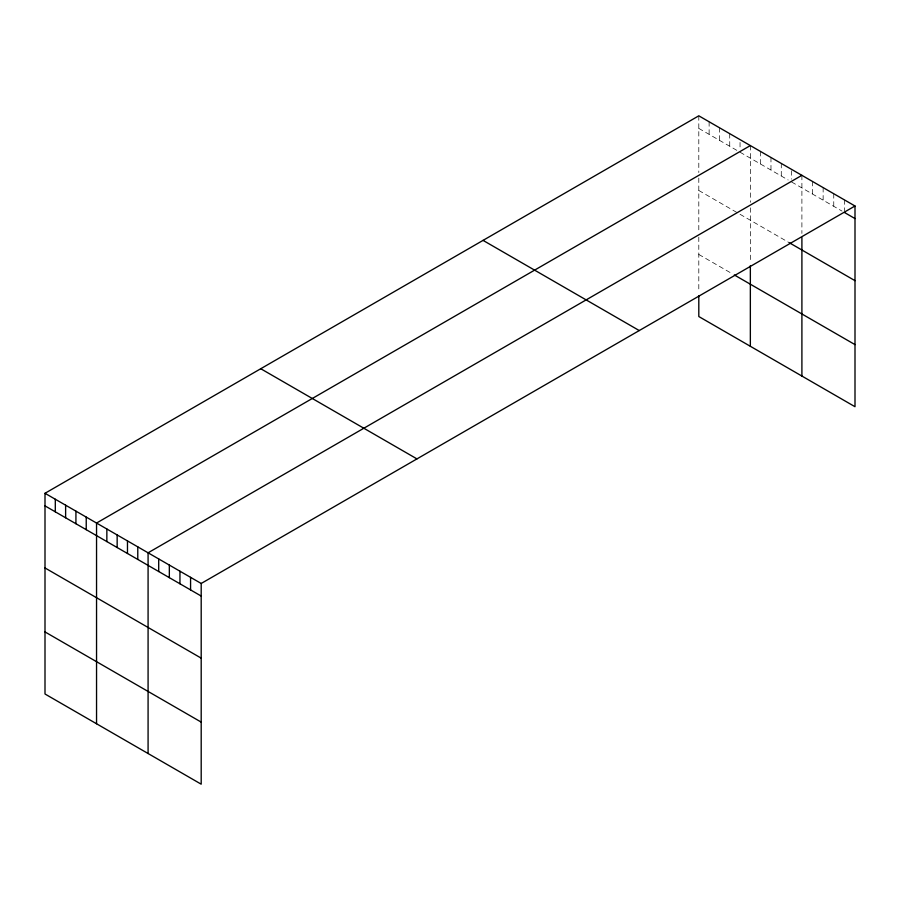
<?xml version="1.0" encoding="UTF-8"?>
<svg xmlns="http://www.w3.org/2000/svg" width="900" height="900" viewBox="0 0 900 900"><rect width="100%" height="100%" fill="white"/><g stroke="black" fill="none" stroke-linecap="round" stroke-linejoin="round"><path stroke-width="0.67" stroke-dasharray="4.5 3.38" d="M698.805 115.819L698.805 172.553M698.805 128.407L737.752 150.885M740.048 152.213L788.153 179.989M791.584 181.969L842.018 211.084M698.805 190.485L737.752 212.974M740.048 214.29L789.3 242.73M698.805 254.453L732.026 273.623M844.38 199.868L844.38 211.05M833.76 193.736L833.76 206.314M823.14 187.605L823.14 200.183M812.52 181.463L812.52 194.051M801.9 175.331L801.9 233.449M791.584 170.786L791.584 179.167M781.279 163.429L781.279 176.018M770.974 157.477L770.974 170.066M760.658 151.526L760.658 164.115M750.352 145.575L750.352 202.309M750.352 207.833L750.352 262.89M740.048 142.425L740.048 149.411M729.731 133.672L729.731 146.261M719.426 127.721L719.426 140.31M709.121 121.77L709.121 134.359M698.805 178.065L698.805 231.795M698.805 237.127L698.805 291.701"/><path stroke-width="1.35" d="M45 493.29L201.195 583.47L201.195 784.181L45 694.001L45 493.29L698.805 115.819L855 205.999L855 406.71L698.805 316.53L698.805 295.841M750.352 145.575L96.547 523.046L96.547 723.758M801.9 175.331L148.084 552.803L148.084 753.525M201.195 583.47L855 205.999M844.38 212.445L855 218.576M789.3 242.73L855 280.665M734.31 274.95L855 344.621M483.053 240.379L639.248 330.559M260.752 368.73L416.947 458.899M45 505.879L201.195 596.048M45 567.956L201.195 658.136M45 631.924L201.195 722.104M801.9 237.589L801.9 376.054M750.352 265.556L750.352 346.286M190.575 577.339L190.575 589.916M179.955 571.207L179.955 583.785M169.335 565.076L169.335 577.654M158.704 558.945L158.704 571.523M137.779 546.851L137.779 559.44M127.474 540.9L127.474 553.489M117.157 534.949L117.157 547.538M106.853 528.998L106.853 541.586M86.231 517.095L86.231 529.684M75.926 511.144L75.926 523.733M65.621 505.192L65.621 517.781M55.305 499.241L55.305 511.83"/></g></svg>
